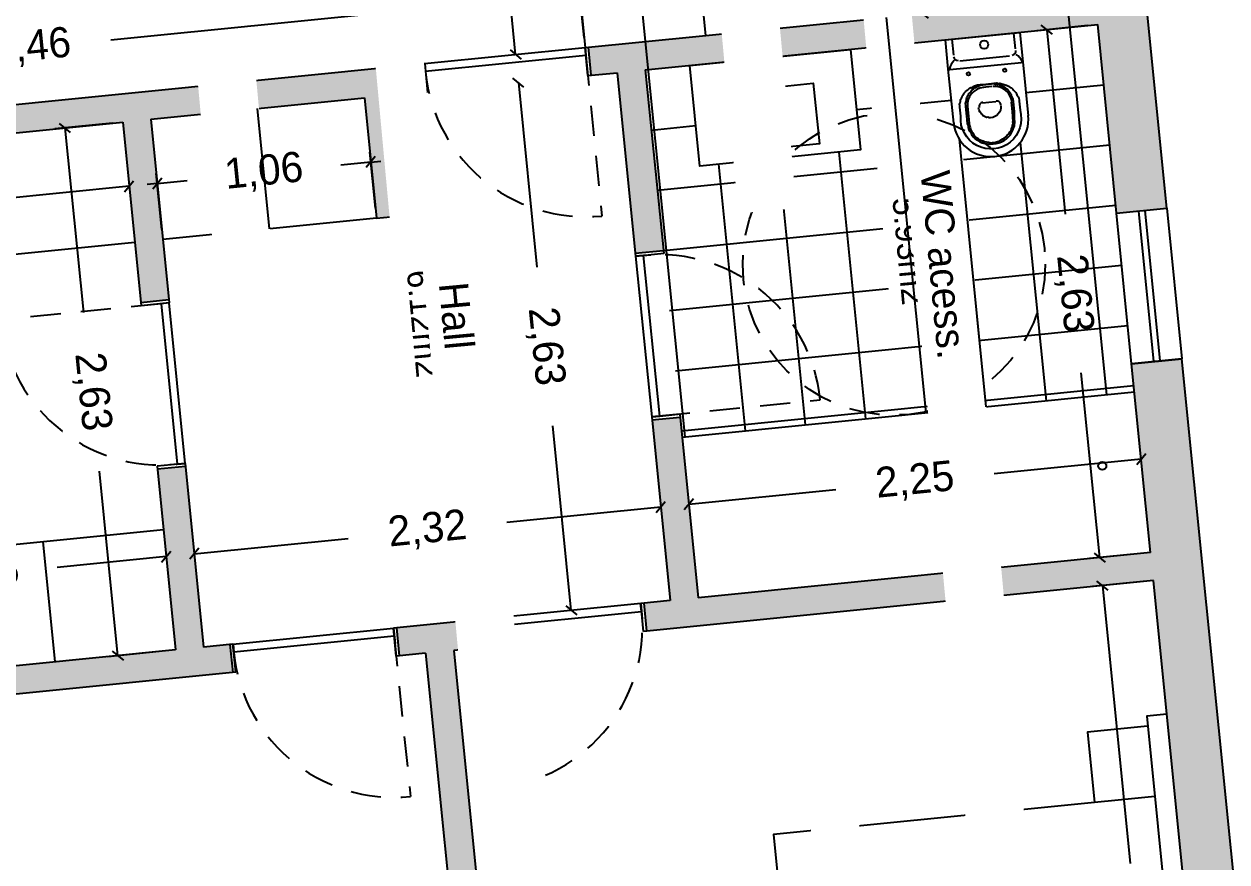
# Model space of a CAD drawing. Extents: x -85466713 to -87592, y -94413748 to -55832.
# Drawn here: x -196611.64 to -196605.68, y -55932.73 to -55928.57 of the extents above; entities that cross this region are included whole.
import ezdxf

# ---------------------------------------------------------------- set-up
doc = ezdxf.new("R2010")
doc.units = 0
doc.header["$MEASUREMENT"] = 0
doc.header["$PDMODE"] = 34
doc.header["$PDSIZE"] = 0.05
doc.linetypes.add('DASHED', pattern=[70, 50, -20])
for name, color, linetype in [('0_PROP.aux', 6, 'Continuous'), ('0_PROP.aux.cotas', 30, 'Continuous'), ('0_pROP.aux.legenda', 7, 'Continuous'), ('0_PROP.corte', 10, 'Continuous'), ('0_PROP.corte.vaos', 160, 'Continuous'), ('0_PROP.mob', 19, 'Continuous'), ('0_PROP.trama', 251, 'Continuous'), ('0_PROP.vista3', 254, 'Continuous'), ('0_PROPfinal', 4, 'Continuous')]:
    doc.layers.add(name, color=color, linetype=linetype)
doc.styles.add('creativespace', font='GOTHIC.TTF')
doc.dimstyles.new('creativespace', dxfattribs={"dimtxt": 0.15, "dimasz": 0.05, "dimexe": 0.05, "dimexo": 0.05, "dimgap": 0.2, "dimtad": 0, "dimtoh": 1, "dimzin": 1, "dimtxsty": 'creativespace', "dimblk": 'OBLIQUE', "dimcen": 0, "dimclrd": 251, "dimclre": 256, "dimclrt": 30, "dimazin": 3, "dimtfac": 1, "dimtmove": 0, "dimatfit": 3, "dimldrblk": 'OBLIQUE', "dimfxl": 1, "dimlwd": -1, "dimlwe": -1, "dimarcsym": 0})

# ---------------------------------------------------------------- blocks, each defined once
blk = doc.blocks.new('_Oblique')
at = {"color": 0, "linetype": 'ByBlock', "lineweight": -2}
blk.add_line((-0.5, -0.5), (0.5, 0.5), dxfattribs=at)
blk = doc.blocks.new('*D99')
at = {"layer": '0_PROP.aux.cotas', "transparency": 16777216}
for p, q in [((-87787.5506, -65585.2413), (-87787.7206, -65585.4292)), ((-87785.5994, -65587.007), (-87785.7694, -65587.1949))]:
    blk.add_line(p, q, dxfattribs=at)
at = {"layer": '0_PROP.aux.cotas', "color": 251, "transparency": 16777216}
for p, q in [((-87787.6871, -65585.3921), (-87787.0046, -65586.0097)), ((-87785.7359, -65587.1579), (-87786.4183, -65586.5403))]:
    blk.add_line(p, q, dxfattribs=at)
at = {"layer": 'DEFPOINTS', "color": 0, "transparency": 16777216}
for p in [(-87787.517, -65585.2042), (-87785.5658, -65586.97), (-87785.7359, -65587.1579)]:
    blk.add_point(p, dxfattribs=at)
at = {"layer": '0_PROP.aux.cotas', "color": 251, "transparency": 16777216, "xscale": 0.05, "yscale": 0.05, "zscale": 0.05}
for p, rotation in [((-87787.6871, -65585.3921), 137.856957847918), ((-87785.7359, -65587.1579), 317.856957847918)]:
    blk.add_blockref('_Oblique', p, dxfattribs=dict(at, rotation=rotation))
at = {"layer": '0_PROP.aux.cotas', "color": 30, "transparency": 16777216, "insert": (-87786.7115, -65586.275), "char_height": 0.15, "attachment_point": 5, "rotation": 317.85696, "style": 'creativespace'}
blk.add_mtext('2,63', dxfattribs=at)
blk = doc.blocks.new('*D100')
at = {"layer": '0_PROP.aux.cotas', "transparency": 16777216}
for p, q in [((-87785.4956, -65587.101), (-87785.6656, -65587.2889)), ((-87782.8571, -65589.4886), (-87783.0271, -65589.6765))]:
    blk.add_line(p, q, dxfattribs=at)
at = {"layer": '0_PROP.aux.cotas', "color": 251, "transparency": 16777216}
for p, q in [((-87785.6321, -65587.2518), (-87784.6052, -65588.1811)), ((-87782.9936, -65589.6394), (-87784.0205, -65588.7102))]:
    blk.add_line(p, q, dxfattribs=at)
at = {"layer": 'DEFPOINTS', "color": 0, "transparency": 16777216}
for p in [(-87785.462, -65587.0639), (-87782.8236, -65589.4516), (-87782.9936, -65589.6394)]:
    blk.add_point(p, dxfattribs=at)
at = {"layer": '0_PROP.aux.cotas', "color": 251, "transparency": 16777216, "xscale": 0.05, "yscale": 0.05, "zscale": 0.05}
for p, rotation in [((-87785.6321, -65587.2518), 137.856957847918), ((-87782.9936, -65589.6394), 317.856957847918)]:
    blk.add_blockref('_Oblique', p, dxfattribs=dict(at, rotation=rotation))
at = {"layer": '0_PROP.aux.cotas', "color": 30, "transparency": 16777216, "insert": (-87784.3128, -65588.4456), "char_height": 0.15, "attachment_point": 5, "rotation": 317.85696, "style": 'creativespace'}
blk.add_mtext('3,56', dxfattribs=at)
blk = doc.blocks.new('*D108')
at = {"layer": '0_PROP.aux.cotas', "transparency": 16777216}
for p, q in [((-87787.6579, -65585.0768), (-87787.8588, -65584.895)), ((-87789.3622, -65586.9601), (-87789.5631, -65586.7783))]:
    blk.add_line(p, q, dxfattribs=at)
at = {"layer": '0_PROP.aux.cotas', "color": 251, "transparency": 16777216}
for p, q in [((-87787.8217, -65584.9285), (-87788.4077, -65585.5761)), ((-87789.526, -65586.8119), (-87788.94, -65586.1643))]:
    blk.add_line(p, q, dxfattribs=at)
at = {"layer": 'DEFPOINTS', "color": 0, "transparency": 16777216}
for p in [(-87787.6209, -65585.1103), (-87789.526, -65586.8119), (-87789.3252, -65586.9936)]:
    blk.add_point(p, dxfattribs=at)
at = {"layer": '0_PROP.aux.cotas', "color": 251, "transparency": 16777216, "xscale": 0.05, "yscale": 0.05, "zscale": 0.05}
for p, rotation in [((-87787.8217, -65584.9285), 47.85695784791795), ((-87789.526, -65586.8119), 227.856957847918)]:
    blk.add_blockref('_Oblique', p, dxfattribs=dict(at, rotation=rotation))
at = {"layer": '0_PROP.aux.cotas', "color": 30, "transparency": 16777216, "insert": (-87788.6739, -65585.8702), "char_height": 0.15, "attachment_point": 5, "rotation": 47.85696, "style": 'creativespace'}
blk.add_mtext('2,54', dxfattribs=at)
blk = doc.blocks.new('*D109')
at = {"layer": '0_PROP.aux.cotas', "color": 251, "transparency": 16777216}
for p, q in [((-87789.526, -65586.8119), (-87791.0935, -65588.5441)), ((-87793.1894, -65590.8601), (-87791.6218, -65589.1279))]:
    blk.add_line(p, q, dxfattribs=at)
at = {"layer": 'DEFPOINTS', "color": 0, "transparency": 16777216}
for p in [(-87789.526, -65586.8119), (-87793.1894, -65590.8601), (-87793.1894, -65590.8601)]:
    blk.add_point(p, dxfattribs=at)
at = {"layer": '0_PROP.aux.cotas', "color": 251, "transparency": 16777216, "xscale": 0.05, "yscale": 0.05, "zscale": 0.05}
for p, rotation in [((-87789.526, -65586.8119), 47.85695784791795), ((-87793.1894, -65590.8601), 227.856957847918)]:
    blk.add_blockref('_Oblique', p, dxfattribs=dict(at, rotation=rotation))
at = {"layer": '0_PROP.aux.cotas', "color": 30, "transparency": 16777216, "insert": (-87791.3577, -65588.836), "char_height": 0.15, "attachment_point": 5, "rotation": 47.85696, "style": 'creativespace'}
blk.add_mtext('5,46', dxfattribs=at)
blk = doc.blocks.new('*D113')
at = {"layer": '0_PROP.aux.cotas', "color": 251, "transparency": 16777216}
for p, q in [((-87791.927, -65585.1063), (-87791.0355, -65585.913)), ((-87789.5575, -65587.2505), (-87790.449, -65586.4437))]:
    blk.add_line(p, q, dxfattribs=at)
at = {"layer": 'DEFPOINTS', "color": 0, "transparency": 16777216}
for p in [(-87791.927, -65585.1063), (-87789.5575, -65587.2505), (-87789.5575, -65587.2505)]:
    blk.add_point(p, dxfattribs=at)
at = {"layer": '0_PROP.aux.cotas', "color": 251, "transparency": 16777216, "xscale": 0.05, "yscale": 0.05, "zscale": 0.05}
for p, rotation in [((-87791.927, -65585.1063), 137.856957847918), ((-87789.5575, -65587.2505), 317.856957847918)]:
    blk.add_blockref('_Oblique', p, dxfattribs=dict(at, rotation=rotation))
at = {"layer": '0_PROP.aux.cotas', "color": 30, "transparency": 16777216, "insert": (-87790.7423, -65586.1784), "char_height": 0.15, "attachment_point": 5, "rotation": 317.85696, "style": 'creativespace'}
blk.add_mtext('3,20', dxfattribs=at)
blk = doc.blocks.new('*D114')
at = {"layer": '0_PROP.aux.cotas', "transparency": 16777216}
for p, q in [((-87789.8365, -65583.9819), (-87790.0095, -65584.1731)), ((-87788.057, -65585.5923), (-87788.23, -65585.7834))]:
    blk.add_line(p, q, dxfattribs=at)
at = {"layer": '0_PROP.aux.cotas', "color": 251, "transparency": 16777216}
for p, q in [((-87789.9759, -65584.136), (-87789.3798, -65584.6754)), ((-87788.1964, -65585.7463), (-87788.7925, -65585.2069))]:
    blk.add_line(p, q, dxfattribs=at)
at = {"layer": 'DEFPOINTS', "color": 0, "transparency": 16777216}
for p in [(-87789.803, -65583.9448), (-87789.9759, -65584.136), (-87788.0234, -65585.5552)]:
    blk.add_point(p, dxfattribs=at)
at = {"layer": '0_PROP.aux.cotas', "color": 251, "transparency": 16777216, "xscale": 0.05, "yscale": 0.05, "zscale": 0.05}
for p, rotation in [((-87789.9759, -65584.136), 137.856957847918), ((-87788.1964, -65585.7463), 317.856957847918)]:
    blk.add_blockref('_Oblique', p, dxfattribs=dict(at, rotation=rotation))
at = {"layer": '0_PROP.aux.cotas', "color": 30, "transparency": 16777216, "insert": (-87789.0862, -65584.9412), "char_height": 0.15, "attachment_point": 5, "rotation": 317.85696, "style": 'creativespace'}
blk.add_mtext('2,40', dxfattribs=at)
blk = doc.blocks.new('*D116')
at = {"layer": '0_PROP.aux.cotas', "color": 251, "transparency": 16777216}
for p, q in [((-87789.4538, -65587.3444), (-87788.7713, -65587.9619)), ((-87787.5025, -65589.11), (-87788.1849, -65588.4925))]:
    blk.add_line(p, q, dxfattribs=at)
at = {"layer": 'DEFPOINTS', "color": 0, "transparency": 16777216}
for p in [(-87789.4538, -65587.3444), (-87787.5025, -65589.11), (-87787.5025, -65589.11)]:
    blk.add_point(p, dxfattribs=at)
at = {"layer": '0_PROP.aux.cotas', "color": 251, "transparency": 16777216, "xscale": 0.05, "yscale": 0.05, "zscale": 0.05}
for p, rotation in [((-87789.4538, -65587.3444), 137.8595235843904), ((-87787.5025, -65589.11), 317.8595235843904)]:
    blk.add_blockref('_Oblique', p, dxfattribs=dict(at, rotation=rotation))
at = {"layer": '0_PROP.aux.cotas', "color": 30, "transparency": 16777216, "insert": (-87788.4781, -65588.2272), "char_height": 0.15, "attachment_point": 5, "rotation": 317.85952, "style": 'creativespace'}
blk.add_mtext('2,63', dxfattribs=at)
blk = doc.blocks.new('*D117')
at = {"layer": '0_PROP.aux.cotas', "color": 251, "transparency": 16777216}
for p, q in [((-87785.9111, -65586.6575), (-87786.4023, -65587.2004)), ((-87787.4234, -65588.3288), (-87786.9322, -65587.7859))]:
    blk.add_line(p, q, dxfattribs=at)
at = {"layer": 'DEFPOINTS', "color": 0, "transparency": 16777216}
for p in [(-87785.9111, -65586.6575), (-87787.4234, -65588.3288), (-87787.4234, -65588.3288)]:
    blk.add_point(p, dxfattribs=at)
at = {"layer": '0_PROP.aux.cotas', "color": 251, "transparency": 16777216, "xscale": 0.05, "yscale": 0.05, "zscale": 0.05}
for p, rotation in [((-87785.9111, -65586.6575), 47.85695784791795), ((-87787.4234, -65588.3288), 227.856957847918)]:
    blk.add_blockref('_Oblique', p, dxfattribs=dict(at, rotation=rotation))
at = {"layer": '0_PROP.aux.cotas', "color": 30, "transparency": 16777216, "insert": (-87786.6673, -65587.4932), "char_height": 0.15, "attachment_point": 5, "rotation": 47.85696, "style": 'creativespace'}
blk.add_mtext('2,25', dxfattribs=at)
blk = doc.blocks.new('*D118')
at = {"layer": '0_PROP.aux.cotas', "color": 251, "transparency": 16777216}
for p, q in [((-87787.5174, -65588.4326), (-87788.0317, -65589.0009)), ((-87789.0769, -65590.1559), (-87788.5625, -65589.5876))]:
    blk.add_line(p, q, dxfattribs=at)
at = {"layer": 'DEFPOINTS', "color": 0, "transparency": 16777216}
for p in [(-87787.5174, -65588.4326), (-87789.0769, -65590.1559), (-87789.0769, -65590.1559)]:
    blk.add_point(p, dxfattribs=at)
at = {"layer": '0_PROP.aux.cotas', "color": 251, "transparency": 16777216, "xscale": 0.05, "yscale": 0.05, "zscale": 0.05}
for p, rotation in [((-87787.5174, -65588.4326), 47.85695784791795), ((-87789.0769, -65590.1559), 227.856957847918)]:
    blk.add_blockref('_Oblique', p, dxfattribs=dict(at, rotation=rotation))
at = {"layer": '0_PROP.aux.cotas', "color": 30, "transparency": 16777216, "insert": (-87788.2971, -65589.2942), "char_height": 0.15, "attachment_point": 5, "rotation": 47.85696, "style": 'creativespace'}
blk.add_mtext('2,32', dxfattribs=at)
blk = doc.blocks.new('*D119')
at = {"layer": '0_PROP.aux.cotas', "color": 251, "transparency": 16777216}
for p, q in [((-87789.1708, -65590.2597), (-87789.5357, -65590.663)), ((-87790.4148, -65591.6344), (-87790.0498, -65591.2311))]:
    blk.add_line(p, q, dxfattribs=at)
at = {"layer": 'DEFPOINTS', "color": 0, "transparency": 16777216}
for p in [(-87789.1708, -65590.2597), (-87790.4148, -65591.6344), (-87790.4148, -65591.6344)]:
    blk.add_point(p, dxfattribs=at)
at = {"layer": '0_PROP.aux.cotas', "color": 251, "transparency": 16777216, "xscale": 0.05, "yscale": 0.05, "zscale": 0.05}
for p, rotation in [((-87789.1708, -65590.2597), 47.85695784791795), ((-87790.4148, -65591.6344), 227.856957847918)]:
    blk.add_blockref('_Oblique', p, dxfattribs=dict(at, rotation=rotation))
at = {"layer": '0_PROP.aux.cotas', "color": 30, "transparency": 16777216, "insert": (-87789.7928, -65590.947), "char_height": 0.15, "attachment_point": 5, "rotation": 47.85696, "style": 'creativespace'}
blk.add_mtext('1,85', dxfattribs=at)
blk = doc.blocks.new('*D122')
at = {"layer": '0_PROP.aux.cotas', "transparency": 16777216}
for p, q in [((-87789.561, -65588.2826), (-87789.7688, -65588.0945)), ((-87790.275, -65589.0716), (-87790.4829, -65588.8835))]:
    blk.add_line(p, q, dxfattribs=at)
at = {"layer": '0_PROP.aux.cotas', "color": 251, "transparency": 16777216}
for p, q in [((-87789.7318, -65588.1281), (-87789.6982, -65588.091)), ((-87789.7318, -65588.1281), (-87789.8317, -65588.2385)), ((-87790.4458, -65588.9171), (-87790.3458, -65588.8066)), ((-87790.4458, -65588.9171), (-87790.4793, -65588.9542))]:
    blk.add_line(p, q, dxfattribs=at)
at = {"layer": 'DEFPOINTS', "color": 0, "transparency": 16777216}
for p in [(-87789.5239, -65588.3161), (-87790.4458, -65588.9171), (-87790.2379, -65589.1052)]:
    blk.add_point(p, dxfattribs=at)
at = {"layer": '0_PROP.aux.cotas', "color": 251, "transparency": 16777216, "xscale": 0.05, "yscale": 0.05, "zscale": 0.05}
for p, rotation in [((-87789.7318, -65588.1281), 227.856957847918), ((-87790.4458, -65588.9171), 47.85695784791795)]:
    blk.add_blockref('_Oblique', p, dxfattribs=dict(at, rotation=rotation))
at = {"layer": '0_PROP.aux.cotas', "color": 30, "transparency": 16777216, "insert": (-87790.0888, -65588.5226), "char_height": 0.15, "attachment_point": 5, "rotation": 47.85696, "style": 'creativespace'}
blk.add_mtext('1,06', dxfattribs=at)
blk = doc.blocks.new('*D123')
at = {"layer": '0_PROP.aux.cotas', "color": 251, "transparency": 16777216}
for p, q in [((-87790.5397, -65589.0209), (-87791.4144, -65589.9874)), ((-87792.8154, -65591.5356), (-87791.9408, -65590.5691))]:
    blk.add_line(p, q, dxfattribs=at)
at = {"layer": 'DEFPOINTS', "color": 0, "transparency": 16777216}
for p in [(-87790.5397, -65589.0209), (-87790.5397, -65589.0209), (-87792.8154, -65591.5356)]:
    blk.add_point(p, dxfattribs=at)
at = {"layer": '0_PROP.aux.cotas', "color": 251, "transparency": 16777216, "xscale": 0.05, "yscale": 0.05, "zscale": 0.05}
for p, rotation in [((-87790.5397, -65589.0209), 47.85695784791795), ((-87792.8154, -65591.5356), 227.856957847918)]:
    blk.add_blockref('_Oblique', p, dxfattribs=dict(at, rotation=rotation))
at = {"layer": '0_PROP.aux.cotas', "color": 30, "transparency": 16777216, "insert": (-87791.6776, -65590.2783), "char_height": 0.15, "attachment_point": 5, "rotation": 47.85696, "style": 'creativespace'}
blk.add_mtext('3,39', dxfattribs=at)
blk = doc.blocks.new('*D124')
at = {"layer": '0_PROP.aux.cotas', "transparency": 16777216}
for p, q in [((-87790.8103, -65588.8435), (-87791.0031, -65589.0566)), ((-87788.8591, -65590.6092), (-87789.0519, -65590.8223))]:
    blk.add_line(p, q, dxfattribs=at)
at = {"layer": '0_PROP.aux.cotas', "color": 251, "transparency": 16777216}
for p, q in [((-87790.9696, -65589.0195), (-87790.2871, -65589.637)), ((-87789.0184, -65590.7852), (-87789.7008, -65590.1676))]:
    blk.add_line(p, q, dxfattribs=at)
at = {"layer": 'DEFPOINTS', "color": 0, "transparency": 16777216}
for p in [(-87790.7768, -65588.8064), (-87790.9696, -65589.0195), (-87788.8255, -65590.5721)]:
    blk.add_point(p, dxfattribs=at)
at = {"layer": '0_PROP.aux.cotas', "color": 251, "transparency": 16777216, "xscale": 0.05, "yscale": 0.05, "zscale": 0.05}
for p, rotation in [((-87790.9696, -65589.0195), 137.856957847918), ((-87789.0184, -65590.7852), 317.856957847918)]:
    blk.add_blockref('_Oblique', p, dxfattribs=dict(at, rotation=rotation))
at = {"layer": '0_PROP.aux.cotas', "color": 30, "transparency": 16777216, "insert": (-87789.994, -65589.9023), "char_height": 0.15, "attachment_point": 5, "rotation": 317.85696, "style": 'creativespace'}
blk.add_mtext('2,63', dxfattribs=at)
blk = doc.blocks.new('*D127')
at = {"layer": '0_PROP.aux.cotas', "transparency": 16777216}
for p, q in [((-87789.9322, -65592.0036), (-87789.7435, -65591.7952)), ((-87787.2937, -65594.3913), (-87787.1051, -65594.1828))]:
    blk.add_line(p, q, dxfattribs=at)
at = {"layer": '0_PROP.aux.cotas', "color": 251, "transparency": 16777216}
for p, q in [((-87789.7771, -65591.8323), (-87788.7502, -65592.7615)), ((-87787.1386, -65594.2199), (-87788.1655, -65593.2906))]:
    blk.add_line(p, q, dxfattribs=at)
at = {"layer": 'DEFPOINTS', "color": 0, "transparency": 16777216}
for p in [(-87789.9657, -65592.0407), (-87787.1386, -65594.2199), (-87787.3272, -65594.4284)]:
    blk.add_point(p, dxfattribs=at)
at = {"layer": '0_PROP.aux.cotas', "color": 251, "transparency": 16777216, "xscale": 0.05, "yscale": 0.05, "zscale": 0.05}
for p, rotation in [((-87789.7771, -65591.8323), 137.856957847918), ((-87787.1386, -65594.2199), 317.856957847918)]:
    blk.add_blockref('_Oblique', p, dxfattribs=dict(at, rotation=rotation))
at = {"layer": '0_PROP.aux.cotas', "color": 30, "transparency": 16777216, "insert": (-87788.4578, -65593.0261), "char_height": 0.15, "attachment_point": 5, "rotation": 317.85696, "style": 'creativespace'}
blk.add_mtext('3,56', dxfattribs=at)
blk = doc.blocks.new('*D153')
at = {"layer": '0_PROP.aux.cotas', "color": 251, "transparency": 16777216}
for p, q in [((-87788.5114, -65582.7412), (-87787.5693, -65583.5937)), ((-87786.0418, -65584.976), (-87786.9838, -65584.1235))]:
    blk.add_line(p, q, dxfattribs=at)
at = {"layer": 'DEFPOINTS', "color": 0, "transparency": 16777216}
for p in [(-87788.5114, -65582.7412), (-87786.0418, -65584.976), (-87786.0418, -65584.976)]:
    blk.add_point(p, dxfattribs=at)
at = {"layer": '0_PROP.aux.cotas', "color": 251, "transparency": 16777216, "xscale": 0.05, "yscale": 0.05, "zscale": 0.05}
for p, rotation in [((-87788.5114, -65582.7412), 137.856957847918), ((-87786.0418, -65584.976), 317.856957847918)]:
    blk.add_blockref('_Oblique', p, dxfattribs=dict(at, rotation=rotation))
at = {"layer": '0_PROP.aux.cotas', "color": 30, "transparency": 16777216, "insert": (-87787.2766, -65583.8586), "char_height": 0.15, "attachment_point": 5, "rotation": 317.85696, "style": 'creativespace'}
blk.add_mtext('3,33', dxfattribs=at)
blk = doc.blocks.new('*D155')
at = {"layer": '0_PROP.aux.cotas', "color": 251, "transparency": 16777216}
for p, q in [((-87785.4856, -65585.4793), (-87783.9647, -65586.8557)), ((-87781.8604, -65588.7599), (-87783.3814, -65587.3835))]:
    blk.add_line(p, q, dxfattribs=at)
at = {"layer": 'DEFPOINTS', "color": 0, "transparency": 16777216}
for p in [(-87785.4856, -65585.4793), (-87781.8604, -65588.7599), (-87781.8604, -65588.7599)]:
    blk.add_point(p, dxfattribs=at)
at = {"layer": '0_PROP.aux.cotas', "color": 251, "transparency": 16777216, "xscale": 0.05, "yscale": 0.05, "zscale": 0.05}
for p, rotation in [((-87785.4856, -65585.4793), 137.856957847918), ((-87781.8604, -65588.7599), 317.856957847918)]:
    blk.add_blockref('_Oblique', p, dxfattribs=dict(at, rotation=rotation))
at = {"layer": '0_PROP.aux.cotas', "color": 30, "transparency": 16777216, "insert": (-87783.673, -65587.1196), "char_height": 0.15, "attachment_point": 5, "rotation": 317.85696, "style": 'creativespace'}
blk.add_mtext('4,89', dxfattribs=at)
blk = doc.blocks.new('20240619.EP_LA_V04s.muro')
at = {"layer": '0_PROP.trama'}
h = blk.add_hatch(color=256, dxfattribs=at)
h.dxf.hatch_style = 1
h.paths.add_polyline_path([(-87787.4531, -65584.9249), (-87787.6209, -65585.1103), (-87789.3151, -65586.9825), (-87789.2113, -65587.0765), (-87789.1234, -65586.9793), (-87788.4555, -65587.5836), (-87788.3616, -65587.4798), (-87789.0294, -65586.8755), (-87787.517, -65585.2042), (-87786.8195, -65585.8355), (-87786.6517, -65585.6501)])
h.paths.add_polyline_path([(-87785.5658, -65586.97), (-87787.0782, -65588.6412), (-87787.7461, -65588.0368), (-87787.84, -65588.1406), (-87787.1721, -65588.745), (-87787.26, -65588.8421), (-87787.1562, -65588.936), (-87785.462, -65587.0639), (-87782.8236, -65589.4516), (-87783.8236, -65590.5567), (-87783.6382, -65590.7244), (-87782.4704, -65589.4339), (-87786.0956, -65586.1534), (-87786.2634, -65586.3387)])
h.paths.add_polyline_path([(-87787.8011, -65589.6487), (-87787.7132, -65589.5515), (-87787.817, -65589.4576), (-87788.0868, -65589.7557), (-87787.983, -65589.8497), (-87787.895, -65589.7525), (-87785.0712, -65592.3079), (-87784.9773, -65592.2041), (-87785.5334, -65591.7009)])
h.paths.add_polyline_path([(-87789.8749, -65587.8098), (-87789.7683, -65587.692), (-87789.8721, -65587.598), (-87792.9885, -65591.0418), (-87793.1562, -65591.2272), (-87794.1619, -65592.3385), (-87793.9765, -65592.5063), (-87793.0648, -65591.4988), (-87792.4785, -65592.0294), (-87792.3845, -65591.9255), (-87793.0524, -65591.3211), (-87790.7768, -65588.8064), (-87790.109, -65589.4107), (-87790.015, -65589.3069), (-87790.6828, -65588.7026), (-87789.9688, -65587.9136), (-87789.5239, -65588.3161), (-87789.43, -65588.2123)])
h.paths.add_polyline_path([(-87789.3995, -65589.8639), (-87789.4934, -65589.9677), (-87788.8255, -65590.5721), (-87790.0695, -65591.9468), (-87790.5144, -65591.5442), (-87790.6083, -65591.648), (-87790.1635, -65592.0506), (-87787.2358, -65594.6999), (-87786.4102, -65593.7876), (-87786.5956, -65593.6198), (-87787.3272, -65594.4284), (-87789.9657, -65592.0407), (-87788.54, -65590.4652), (-87788.6438, -65590.3712), (-87788.7316, -65590.4683)])
h.paths.add_polyline_path([(-87787.2358, -65594.6999), (-87787.4212, -65594.5322), (-87789.8678, -65597.2359), (-87790.0356, -65597.4212), (-87789.8502, -65597.589)])
h.paths.add_polyline_path([(-87792.7213, -65594.6536), (-87791.2124, -65592.9862), (-87791.769, -65592.4825), (-87791.863, -65592.5863), (-87791.4102, -65592.9961), (-87792.8251, -65594.5597), (-87794.4798, -65593.0624), (-87794.6473, -65592.9107), (-87794.6651, -65592.8946), (-87794.8329, -65593.08), (-87791.5153, -65596.0822), (-87791.3475, -65595.8968)])
at = {"layer": '0_PROP.aux', "linetype": 'DASHED', "ltscale": 0.003}
for p, q in [((-87789.2955, -65587.0205), (-87788.7022, -65587.5574)), ((-87787.8243, -65588.1009), (-87787.2875, -65587.5076)), ((-87790.0308, -65589.3467), (-87790.5676, -65589.9399)), ((-87787.7773, -65589.4733), (-87787.184, -65590.0102)), ((-87788.0672, -65589.7937), (-87787.4739, -65590.3306))]:
    blk.add_line(p, q, dxfattribs=at)
blk.add_circle((-87787.4689, -65586.7629), 0.75, dxfattribs=at)
for centre, start, end in [((-87787.8243, -65588.1009), 47.85696, 140.72252), ((-87789.2955, -65587.0205), 224.9914, 317.85696), ((-87787.7773, -65589.4733), 317.85696, 50.72252), ((-87790.0308, -65589.3467), 227.85696, 320.72252), ((-87788.0672, -65589.7937), 224.9914, 317.85696)]:
    blk.add_arc(centre, 0.8001, start, end, dxfattribs=at)
at = {"layer": '0_PROP.corte'}
for p, q in [((-87789.3252, -65586.9936), (-87789.2686, -65587.0448)), ((-87789.3151, -65586.9825), (-87789.2113, -65587.0765)), ((-87788.4555, -65587.5836), (-87788.3616, -65587.4798)), ((-87789.862, -65587.5869), (-87789.8055, -65587.638)), ((-87788.4444, -65587.5937), (-87788.3933, -65587.5372)), ((-87789.8721, -65587.598), (-87789.7683, -65587.692)), ((-87787.84, -65588.1406), (-87787.7461, -65588.0368)), ((-87787.8512, -65588.1306), (-87787.8, -65588.0741)), ((-87787.26, -65588.8421), (-87787.1562, -65588.936)), ((-87787.2701, -65588.8532), (-87787.2136, -65588.9043)), ((-87790.015, -65589.307), (-87790.109, -65589.4108)), ((-87790.0039, -65589.317), (-87790.0551, -65589.3735)), ((-87787.817, -65589.4576), (-87787.7132, -65589.5515)), ((-87787.8069, -65589.4465), (-87787.7504, -65589.4976)), ((-87788.0968, -65589.7669), (-87788.0403, -65589.818)), ((-87788.0868, -65589.7557), (-87787.983, -65589.8497)), ((-87788.6438, -65590.3712), (-87788.54, -65590.4652)), ((-87788.6337, -65590.3601), (-87788.5772, -65590.4113))]:
    blk.add_line(p, q, dxfattribs=at)
at = {"layer": '0_PROP.corte', "linetype": 'Continuous'}
for p, q in [((-87789.4107, -65589.8539), (-87789.4618, -65589.9104)), ((-87789.3995, -65589.864), (-87789.4935, -65589.9678))]:
    blk.add_line(p, q, dxfattribs=at)
at = {"layer": '0_PROP.corte'}
for points in [[(-87786.6517, -65585.6501), (-87787.4531, -65584.9249)], [(-87789.3252, -65586.9936), (-87787.6209, -65585.1103)], [(-87789.0294, -65586.8755), (-87787.517, -65585.2042)], [(-87786.8195, -65585.8355), (-87787.517, -65585.2042)], [(-87786.8195, -65585.8355), (-87786.6517, -65585.6501)], [(-87786.2634, -65586.3387), (-87786.0956, -65586.1534)], [(-87783.6382, -65590.7244), (-87782.4704, -65589.4339), (-87786.0956, -65586.1534)], [(-87785.5658, -65586.97), (-87786.2634, -65586.3387)], [(-87789.0294, -65586.8755), (-87788.3504, -65587.49)], [(-87789.2213, -65587.0876), (-87789.3252, -65586.9936)], [(-87789.2213, -65587.0876), (-87789.1234, -65586.9793)], [(-87789.1234, -65586.9793), (-87788.4443, -65587.5938)], [(-87785.5658, -65586.97), (-87787.0782, -65588.6412)], [(-87785.462, -65587.0639), (-87787.1663, -65588.9472)], [(-87783.8236, -65590.5567), (-87782.8236, -65589.4516), (-87785.462, -65587.0639)], [(-87788.3504, -65587.49), (-87788.4443, -65587.5938)], [(-87792.9885, -65591.0418), (-87789.8619, -65587.5868)], [(-87789.7581, -65587.6808), (-87789.8619, -65587.5868)], [(-87789.8749, -65587.8098), (-87789.7581, -65587.6808)], [(-87789.8749, -65587.8098), (-87789.43, -65588.2123)], [(-87790.6828, -65588.7026), (-87789.9688, -65587.9136)], [(-87789.9688, -65587.9136), (-87789.5239, -65588.3161)], [(-87787.7572, -65588.0268), (-87787.8512, -65588.1306)], [(-87787.7572, -65588.0268), (-87787.0782, -65588.6412)], [(-87787.8512, -65588.1306), (-87787.1721, -65588.745)], [(-87789.5239, -65588.3161), (-87789.43, -65588.2123)], [(-87790.6828, -65588.7026), (-87790.0038, -65589.3171)], [(-87787.1721, -65588.745), (-87787.2701, -65588.8533)], [(-87793.0524, -65591.3211), (-87790.7768, -65588.8064)], [(-87790.7768, -65588.8064), (-87790.0977, -65589.4209)], [(-87787.1663, -65588.9472), (-87787.2701, -65588.8533)], [(-87790.0038, -65589.3171), (-87790.0977, -65589.4209)], [(-87787.8069, -65589.4465), (-87788.0968, -65589.7669)], [(-87787.7031, -65589.5404), (-87787.8069, -65589.4465)], [(-87787.7031, -65589.5404), (-87787.8011, -65589.6487)], [(-87787.8011, -65589.6487), (-87784.9773, -65592.2041)], [(-87787.993, -65589.8608), (-87788.0968, -65589.7669)], [(-87787.895, -65589.7525), (-87787.993, -65589.8608)], [(-87787.895, -65589.7525), (-87785.0712, -65592.3079)], [(-87789.4106, -65589.8539), (-87788.7316, -65590.4683)], [(-87789.5046, -65589.9577), (-87788.8255, -65590.5721)], [(-87788.6336, -65590.36), (-87788.7316, -65590.4683)], [(-87788.5298, -65590.454), (-87788.6336, -65590.36)], [(-87788.5298, -65590.454), (-87789.9657, -65592.0407), (-87787.3272, -65594.4284)], [(-87788.8255, -65590.5721), (-87790.0695, -65591.9468)]]:
    blk.add_lwpolyline(points, dxfattribs=at)
at = {"layer": '0_PROP.corte', "linetype": 'Continuous'}
blk.add_lwpolyline([(-87789.4106, -65589.8539), (-87789.5046, -65589.9577)], dxfattribs=at)
at = {"layer": '0_PROP.corte.vaos'}
for points in [[(-87786.725, -65585.731), (-87786.1688, -65586.2343)], [(-87786.7463, -65585.7546), (-87786.1902, -65586.2578)]]:
    blk.add_lwpolyline(points, dxfattribs=at)
at = {"layer": '0_PROP.corte.vaos', "linetype": 'Continuous'}
for points in [[(-87789.3252, -65586.9936), (-87789.2955, -65587.0205), (-87789.8324, -65587.6138), (-87789.862, -65587.5869), (-87789.3252, -65586.9936)], [(-87787.8512, -65588.1306), (-87787.8243, -65588.1009), (-87788.4176, -65587.564), (-87788.4444, -65587.5937), (-87787.8512, -65588.1306)], [(-87787.8069, -65589.4465), (-87787.7773, -65589.4733), (-87787.2404, -65588.8801), (-87787.2701, -65588.8532), (-87787.8069, -65589.4465)], [(-87790.0039, -65589.317), (-87790.0308, -65589.3467), (-87789.4375, -65589.8835), (-87789.4107, -65589.8539), (-87790.0039, -65589.317)], [(-87788.0968, -65589.7669), (-87788.0672, -65589.7937), (-87788.604, -65590.387), (-87788.6337, -65590.3601), (-87788.0968, -65589.7669)]]:
    blk.add_lwpolyline(points, dxfattribs=at)
at = {"layer": '0_PROP.mob'}
for points in [[(-87787.7178, -65586.046), (-87787.9179, -65585.8649), (-87788.0262, -65585.7669), (-87787.777, -65585.4915), (-87787.6687, -65585.5895), (-87787.4686, -65585.7705)], [(-87787.7983, -65585.515), (-87787.7394, -65585.5683)], [(-87787.9113, -65585.8623), (-87787.6706, -65585.5963)], [(-87787.9033, -65585.7967), (-87787.7372, -65585.6131)], [(-87788.0049, -65585.7434), (-87787.9461, -65585.7966)], [(-87787.6994, -65585.7843), (-87787.7292, -65585.8173)], [(-87787.5409, -65585.8079), (-87787.5762, -65585.7759)], [(-87787.6344, -65585.826), (-87787.6578, -65585.8519), (-87787.6791, -65585.8755)], [(-87788.495, -65586.5074), (-87788.3672, -65586.3661), (-87788.1436, -65586.5685), (-87788.412, -65586.8652), (-87788.6356, -65586.6628), (-87788.5078, -65586.5215)], [(-87787.6714, -65588.1044), (-87786.159, -65586.4332)], [(-87784.9675, -65587.5114), (-87785.0346, -65587.5855), (-87783.4034, -65589.0617), (-87783.3363, -65588.9875)], [(-87784.9976, -65587.6191), (-87785.1989, -65587.8415), (-87784.9393, -65588.0764)], [(-87784.7381, -65587.8539), (-87786.0129, -65589.2627), (-87784.9749, -65590.2021), (-87783.7, -65588.7933)], [(-87789.5239, -65588.3161), (-87790.2379, -65589.1052)], [(-87790.3319, -65589.209), (-87792.6076, -65591.7237)], [(-87790.6083, -65591.648), (-87789.2704, -65590.1695)], [(-87789.2281, -65591.017), (-87789.673, -65590.6144)]]:
    blk.add_lwpolyline(points, dxfattribs=at)
for points in [[(-87787.7158, -65585.9964), (-87787.7487, -65585.9666), (-87787.7535, -65585.9624), (-87787.7605, -65585.956), (-87787.7631, -65585.9493), (-87787.7657, -65585.9427), (-87787.7727, -65585.9363), (-87787.7732, -65585.9274), (-87787.7758, -65585.9208), (-87787.7783, -65585.9141), (-87787.7788, -65585.9052), (-87787.779, -65585.9007), (-87787.7795, -65585.8917), (-87787.7797, -65585.8872), (-87787.7799, -65585.8827), (-87787.778, -65585.8759), (-87787.7761, -65585.8691), (-87787.7763, -65585.8646), (-87787.7744, -65585.8577), (-87787.7702, -65585.853), (-87787.7682, -65585.8462), (-87787.7663, -65585.8394), (-87787.758, -65585.8255), (-87787.7495, -65585.816), (-87787.741, -65585.8066), (-87787.7112, -65585.7737), (-87787.7069, -65585.769), (-87787.7026, -65585.7642), (-87787.6984, -65585.7595), (-87787.6941, -65585.7548), (-87787.6875, -65585.7523), (-87787.6833, -65585.7475), (-87787.6811, -65585.7452), (-87787.6724, -65585.7403), (-87787.6658, -65585.7377), (-87787.657, -65585.7327), (-87787.6504, -65585.7302), (-87787.6438, -65585.7276), (-87787.6393, -65585.7274), (-87787.6303, -65585.7269), (-87787.6237, -65585.7243), (-87787.6147, -65585.7239), (-87787.6079, -65585.7258), (-87787.5989, -65585.7254), (-87787.5921, -65585.7273), (-87787.5853, -65585.7292), (-87787.5761, -65585.7332), (-87787.5692, -65585.7351), (-87787.5624, -65585.737), (-87787.5553, -65585.7434), (-87787.5506, -65585.7477), (-87787.5177, -65585.7775, -1.204358)], [(-87787.5048, -65585.9904, 0.273506), (-87787.4741, -65585.8855), (-87787.4769, -65585.8744), (-87787.4818, -65585.8656), (-87787.4846, -65585.8545), (-87787.4917, -65585.8481), (-87787.4942, -65585.8415), (-87787.5013, -65585.8351), (-87787.5084, -65585.8287), (-87787.5227, -65585.8115), (-87787.5345, -65585.8008), (-87787.5698, -65585.7689), (-87787.5721, -65585.7667), (-87787.5769, -65585.7625), (-87787.5792, -65585.7603), (-87787.586, -65585.7584), (-87787.5908, -65585.7542), (-87787.5952, -65585.7544), (-87787.6, -65585.7501), (-87787.6044, -65585.7504), (-87787.6091, -65585.7461), (-87787.6136, -65585.7463), (-87787.6181, -65585.7465), (-87787.6205, -65585.7444), (-87787.625, -65585.7446), (-87787.6318, -65585.7427), (-87787.6363, -65585.743), (-87787.6408, -65585.7432), (-87787.6452, -65585.7434), (-87787.6474, -65585.7458), (-87787.6497, -65585.7436), (-87787.6519, -65585.746), (-87787.6542, -65585.7438), (-87787.6563, -65585.7462), (-87787.6608, -65585.7464), (-87787.663, -65585.7488), (-87787.6674, -65585.749), (-87787.6696, -65585.7514), (-87787.6741, -65585.7516), (-87787.6762, -65585.7539), (-87787.6849, -65585.7589), (-87787.6937, -65585.7638), (-87787.7024, -65585.7687), (-87787.7088, -65585.7758), (-87787.7386, -65585.8088), (-87787.7429, -65585.8135), (-87787.7469, -65585.8227), (-87787.7491, -65585.825), (-87787.7512, -65585.8274), (-87787.751, -65585.8318), (-87787.7531, -65585.8342), (-87787.7552, -65585.8366), (-87787.7571, -65585.8434), (-87787.7593, -65585.8457), (-87787.7591, -65585.8502), (-87787.7612, -65585.8526), (-87787.7588, -65585.8547), (-87787.761, -65585.8571), (-87787.7631, -65585.8594), (-87787.7607, -65585.8616), (-87787.7605, -65585.866), (-87787.7626, -65585.8684), (-87787.7601, -65585.875), (-87787.762, -65585.8819), (-87787.7617, -65585.8863), (-87787.7615, -65585.8908), (-87787.7592, -65585.893), (-87787.7589, -65585.8974), (-87787.7587, -65585.9019), (-87787.7564, -65585.9041), (-87787.7561, -65585.9085), (-87787.7538, -65585.9107), (-87787.7536, -65585.9152), (-87787.7512, -65585.9173), (-87787.7463, -65585.926), (-87787.7413, -65585.9348), (-87787.7343, -65585.9412), (-87787.7296, -65585.9454), (-87787.6943, -65585.9774), (-87787.6825, -65585.988), (-87787.666, -65586.0029), (-87787.6568, -65586.007), (-87787.6498, -65586.0134), (-87787.645, -65586.0176), (-87787.6359, -65586.0217), (-87787.6245, -65586.0234), (-87787.6153, -65586.0274), (-87787.6017, -65586.0312, 0.245046)]]:
    blk.add_lwpolyline(points, format="xyb", close=True, dxfattribs=at)
for points in [[(-87787.728, -65585.8159, 0.409423), (-87787.7232, -65585.9384), (-87787.6879, -65585.9703), (-87787.6855, -65585.9724), (-87787.6761, -65585.981), (-87787.6596, -65585.9959), (-87787.6526, -65586.0023), (-87787.6434, -65586.0063), (-87787.6363, -65586.0127), (-87787.6295, -65586.0146), (-87787.6226, -65586.0165), (-87787.6158, -65586.0184), (-87787.6089, -65586.0203), (-87787.6021, -65586.0222), (-87787.5908, -65586.0239), (-87787.5797, -65586.0211), (-87787.5707, -65586.0207), (-87787.5575, -65586.0155), (-87787.5509, -65586.0129), (-87787.5443, -65586.0104), (-87787.5355, -65586.0054), (-87787.5268, -65586.0005), (-87787.5159, -65585.9932), (-87787.5116, -65585.9885), (-87787.5095, -65585.9861), (-87787.501, -65585.9767), (-87787.4969, -65585.9675), (-87787.4905, -65585.9605), (-87787.4889, -65585.9491), (-87787.4848, -65585.94), (-87787.4829, -65585.9331), (-87787.4812, -65585.9218), (-87787.4817, -65585.9128), (-87787.48, -65585.9015), (-87787.4826, -65585.8949), (-87787.4828, -65585.8904), (-87787.4833, -65585.8814), (-87787.4882, -65585.8727), (-87787.491, -65585.8616), (-87787.4957, -65585.8573), (-87787.4983, -65585.8507), (-87787.5053, -65585.8443), (-87787.5079, -65585.8377), (-87787.5126, -65585.8334)], [(-87787.603, -65585.8245, -0.432634), (-87787.6013, -65585.9031), (-87787.6056, -65585.9078), (-87787.6122, -65585.9103), (-87787.6164, -65585.9151), (-87787.6231, -65585.9176), (-87787.6275, -65585.9179), (-87787.6342, -65585.9204), (-87787.641, -65585.9185), (-87787.65, -65585.919), (-87787.6568, -65585.9171), (-87787.6613, -65585.9173), (-87787.666, -65585.913), (-87787.6728, -65585.9111), (-87787.6775, -65585.9069)]]:
    blk.add_lwpolyline(points, format="xyb", dxfattribs=at)
for points in [[(-87788.8805, -65586.711), (-87788.3436, -65586.1177), (-87787.9717, -65586.4543), (-87788.5085, -65587.0476)], [(-87788.5502, -65586.4832), (-87788.4254, -65586.5961), (-87788.4126, -65586.582), (-87788.5374, -65586.469)]]:
    blk.add_lwpolyline(points, close=True, dxfattribs=at)
for centre, radius in [((-87787.8677, -65585.6556), 0.0206), ((-87787.7068, -65585.6813), 0.00794), ((-87787.8282, -65585.8155), 0.00794)]:
    blk.add_circle(centre, radius, dxfattribs=at)
for centre, radius, start, end in [((-87787.7452, -65585.5865), 0.0206, 317.85704, 47.85688), ((-87787.7068, -65585.6813), 0.0969, 68.6943, 96.23766), ((-87787.673, -65585.5919), 0.00476, 317.85979, 47.79814), ((-87787.9263, -65585.7866), 0.0206, 227.85704, 317.85688), ((-87787.5944, -65585.9072), 0.1857, 227.85704, 47.85688), ((-87787.6315, -65585.8394), 0.0873, 48.98283, 138.04409), ((-87787.8282, -65585.8155), 0.0969, 179.47626, 207.01962), ((-87787.6204, -65585.8366), 0.0206, 41.52787, 137.85558), ((-87787.9612, -65586.27), 0.6247, 44.31669, 47.8551), ((-87787.9138, -65585.858), 0.00476, 227.78295, 317.85915), ((-87787.6651, -65585.886), 0.0206, 137.85833, 234.18603), ((-87788.5441, -65586.4728), 0.0333, 332.24905, 303.46487)]:
    blk.add_arc(centre, radius, start, end, dxfattribs=at)
at = {"layer": '0_PROP.trama'}
for points in [[(-87787.5545, -65585.6928), (-87787.2946, -65585.4055)], [(-87788.5845, -65587.2781), (-87787.0722, -65585.6068)], [(-87788.3621, -65587.4794), (-87786.8497, -65585.8081)], [(-87788.1212, -65586.319), (-87787.8038, -65585.9682)], [(-87788.1397, -65587.6807), (-87786.6273, -65586.0094)], [(-87787.9172, -65587.882), (-87786.4048, -65586.2107)], [(-87787.6948, -65588.0833), (-87786.1824, -65586.412)], [(-87788.807, -65587.0768), (-87788.6581, -65586.9122)]]:
    blk.add_lwpolyline(points, dxfattribs=at)
at = {"layer": '0_PROP.vista3'}
blk.add_lwpolyline([(-87786.2634, -65586.3387), (-87786.8195, -65585.8355), (-87786.6517, -65585.6501), (-87786.0956, -65586.1534), (-87786.2634, -65586.3387)], dxfattribs=at)
at = {"layer": '0_PROP.aux.cotas'}
dim = blk.add_linear_dim(base=(-87786.0418, -65584.976), p1=(-87788.5114, -65582.7412), p2=(-87786.0418, -65584.976), angle=317.85696, dimstyle='creativespace', dxfattribs=at)
dim.commit()
dim.dimension.update_dxf_attribs({"geometry": '*D153', "text_midpoint": (-87787.2766, -65583.8586)})
at = {"layer": '0_pROP.aux.legenda', "attachment_point": 9, "rotation": 317.42768, "bg_fill": 2}
for s, insert, char_height, width in [('{\\fCentury Gothic|b0|i0|c0|p34;5.93m2}', (-87787.3, -65586.8904), 0.12, 1.875618), ('\\pxql;{\\fCentury Gothic|b0|i0|c0|p34;Sala}', (-87789.9658, -65588.9275), 0.145, 3.222556), ('{\\fCentury Gothic|b0|i0|c0|p34;11.00m2}', (-87787.3077, -65592.4879), 0.12, 1.875618)]:
    blk.add_mtext(s, dxfattribs=dict(at, insert=insert, char_height=char_height, width=width))
at = {"layer": '0_PROP.trama'}
for points in [[(-87794.0247, -65581.5271), (-87788.7213, -65586.3263)], [(-87791.5145, -65584.2033), (-87788.9226, -65586.5488)], [(-87791.7157, -65584.4257), (-87789.1239, -65586.7712)], [(-87791.917, -65584.6482), (-87789.3252, -65586.9936)]]:
    blk.add_lwpolyline(points, dxfattribs=at)
at = {"layer": '0_pROP.aux.legenda', "attachment_point": 9, "rotation": 317.42768, "bg_fill": 2}
for s, insert, char_height, width in [('\\pxql;{\\fCentury Gothic|b0|i0|c0|p34;WC acess.}', (-87785.3056, -65588.5178), 0.145, 3.222556), ('{\\fCentury Gothic|b0|i0|c0|p34;6.12m2}', (-87788.8436, -65588.7728), 0.12, 1.875618)]:
    blk.add_mtext(s, dxfattribs=dict(at, insert=insert, char_height=char_height, width=width))
at = {"layer": '0_PROP.aux.cotas'}
for base, p1, p2, angle, picture, middle in [((-87789.9759, -65584.136), (-87788.0234, -65585.5552), (-87789.803, -65583.9448), 317.85696, '*D114', (-87789.0862, -65584.9412)), ((-87789.5575, -65587.2505), (-87791.927, -65585.1063), (-87789.5575, -65587.2505), 317.85696, '*D113', (-87790.7423, -65586.1784)), ((-87790.5397, -65589.0209), (-87792.8154, -65591.5356), (-87790.5397, -65589.0209), 47.85696, '*D123', (-87791.6776, -65590.2783)), ((-87787.1386, -65594.2199), (-87789.9657, -65592.0407), (-87787.3272, -65594.4284), 317.85696, '*D127', (-87788.4578, -65593.0261))]:
    dim = blk.add_linear_dim(base=base, p1=p1, p2=p2, angle=angle, dimstyle='creativespace', dxfattribs=at)
    dim.commit()
    dim.dimension.update_dxf_attribs({"geometry": picture, "text_midpoint": middle})
at = {"layer": '0_PROP.mob'}
blk.add_lwpolyline([(-87789.8809, -65588.7107), (-87790.3258, -65588.3081)], dxfattribs=at)
blk.add_circle((-87786.0311, -65586.8123), 0.02, dxfattribs=at)
at = {"layer": '0_PROP.trama'}
for points in [[(-87787.7148, -65585.2141), (-87786.2529, -65586.537)], [(-87788.3187, -65585.8814), (-87786.8568, -65587.2043)], [(-87787.409, -65585.8954), (-87786.4542, -65586.7594)], [(-87787.6459, -65586.0857), (-87786.6555, -65586.9819)], [(-87788.0442, -65586.5344), (-87787.0581, -65587.4268)], [(-87788.2455, -65586.7569), (-87787.2594, -65587.6492)], [(-87788.4468, -65586.9793), (-87787.4607, -65587.8716)]]:
    blk.add_lwpolyline(points, dxfattribs=at)
at = {"layer": '0_PROP.trama', "linetype": 'Continuous'}
blk.add_lwpolyline([(-87789.1239, -65586.7712), (-87787.662, -65588.0941)], dxfattribs=at)
at = {"layer": '0_pROP.aux.legenda', "attachment_point": 9, "rotation": 317.42768, "bg_fill": 2}
for s, insert, char_height, width in [('\\pxql;{\\fCentury Gothic|b0|i0|c0|p34;Hall }', (-87786.7056, -65590.5303), 0.145, 3.222556), ('{\\fCentury Gothic|b0|i0|c0|p34;12.41m2}', (-87784.96, -65589.8936), 0.12, 1.875618)]:
    blk.add_mtext(s, dxfattribs=dict(at, insert=insert, char_height=char_height, width=width))
at = {"layer": '0_PROP.aux.cotas'}
for p1, p2, distance, picture, middle in [((-87787.6209, -65585.1103), (-87789.3252, -65586.9936), -0.2709, '*D108', (-87788.6739, -65585.8702)), ((-87787.517, -65585.2042), (-87785.5658, -65586.97), -0.2534, '*D99', (-87786.7115, -65586.275)), ((-87789.526, -65586.8119), (-87793.1894, -65590.8601), 0, '*D109', (-87791.3577, -65588.836))]:
    dim = blk.add_aligned_dim(p1=p1, p2=p2, distance=distance, dimstyle='creativespace', dxfattribs=at)
    dim.commit()
    dim.dimension.update_dxf_attribs({"geometry": picture, "text_midpoint": middle})
dim = blk.add_linear_dim(base=(-87790.4458, -65588.9171), p1=(-87789.5239, -65588.3161), p2=(-87790.2379, -65589.1052), angle=47.85696, dimstyle='creativespace', dxfattribs=at)
dim.commit()
dim.dimension.update_dxf_attribs({"geometry": '*D122', "text_midpoint": (-87790.0888, -65588.5226)})
at = {"layer": '0_pROP.aux.legenda', "insert": (-87788.2152, -65586.9931), "char_height": 0.145, "width": 3.222556, "attachment_point": 9, "rotation": 317.42768, "bg_fill": 2}
blk.add_mtext('\\pxql;{\\fCentury Gothic|b0|i0|c0|p34;Cozinha}', dxfattribs=at)
at = {"layer": '0_PROP.aux.cotas'}
for base, p1, p2, picture, middle in [((-87781.8604, -65588.7599), (-87785.4856, -65585.4793), (-87781.8604, -65588.7599), '*D155', (-87783.673, -65587.1196)), ((-87790.9696, -65589.0195), (-87788.8255, -65590.5721), (-87790.7768, -65588.8064), '*D124', (-87789.994, -65589.9023))]:
    dim = blk.add_linear_dim(base=base, p1=p1, p2=p2, angle=317.85696, dimstyle='creativespace', dxfattribs=at)
    dim.commit()
    dim.dimension.update_dxf_attribs({"geometry": picture, "text_midpoint": middle})
for p1, p2, distance, picture, middle in [((-87785.9111, -65586.6575), (-87787.4234, -65588.3288), 0, '*D117', (-87786.6673, -65587.4932)), ((-87785.462, -65587.0639), (-87782.8236, -65589.4516), -0.2534, '*D100', (-87784.3128, -65588.4456)), ((-87789.4538, -65587.3444), (-87787.5025, -65589.11), 0, '*D116', (-87788.4781, -65588.2272)), ((-87787.5174, -65588.4326), (-87789.0769, -65590.1559), 0, '*D118', (-87788.2971, -65589.2942)), ((-87789.1708, -65590.2597), (-87790.4148, -65591.6344), 0, '*D119', (-87789.7928, -65590.947))]:
    dim = blk.add_aligned_dim(p1=p1, p2=p2, distance=distance, dimstyle='creativespace', dxfattribs=at)
    dim.commit()
    dim.dimension.update_dxf_attribs({"geometry": picture, "text_midpoint": middle})

msp = doc.modelspace()

# ---------------------------------------------------------------- block references
at = {"layer": '0_PROPfinal', "linetype": 'Continuous', "rotation": 317.8569578479464}
msp.add_blockref('20240619.EP_LA_V04s.muro', (-87507.7231, -66202.9843), dxfattribs=at)

doc.saveas('drawing.dxf')
